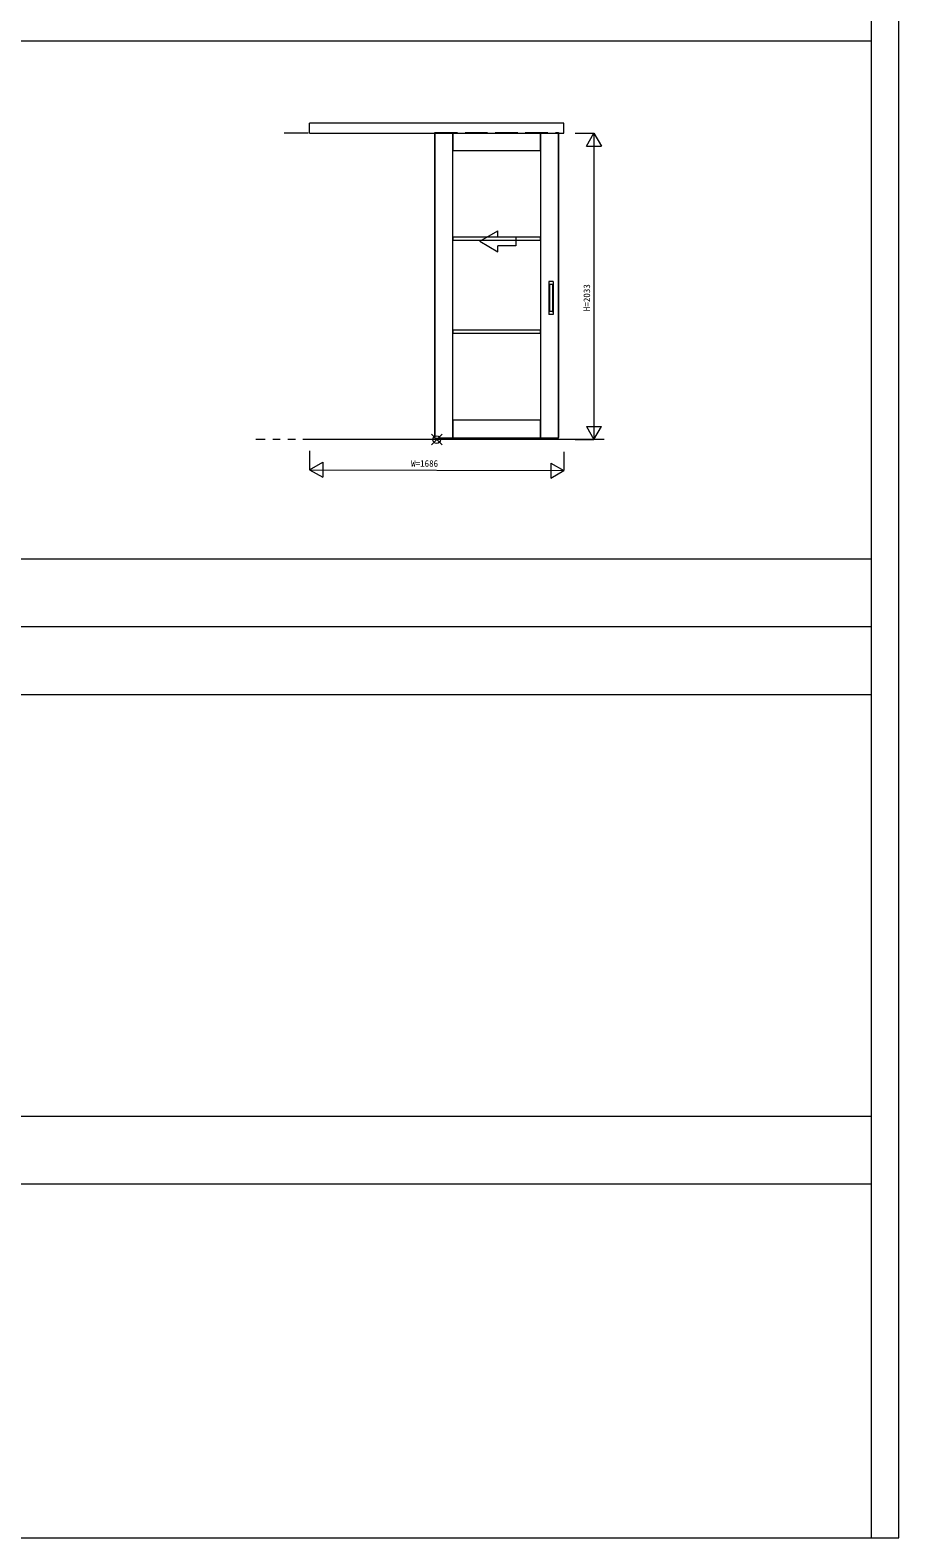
# Model space of a CAD drawing. Units: millimetres, scale not verified. Extents: x -14341 to 14341, y -10000 to 10000.
# Drawn here: x 8577 to 14341, y -10000 to 1 of the extents above; entities that cross this region are included whole.
import ezdxf
from ezdxf.enums import TextEntityAlignment as Align

# ---------------------------------------------------------------- set-up
doc = ezdxf.new("R2010")
doc.units = ezdxf.units.MM
doc.header["$LTSCALE"] = 50
doc.linetypes.add('USER2', pattern=[15, 10, -1, 1, -1, 1, -1])
doc.linetypes.add('USER3', pattern=[4, 3, -1])
for name, color, linetype, lineweight in [('0-1_YKK_F1', 7, 'Continuous', 18), ('0-2_YKK_A1', 4, 'Continuous', 18), ('0-3_YKK_N1', 2, 'Continuous', 18), ('0-8_YKK_IN', 1, 'Continuous', 18)]:
    doc.layers.add(name, color=color, linetype=linetype, lineweight=lineweight)
doc.styles.add('ＭＳ ゴシック', font='')
doc.styles.get('ＭＳ ゴシック').set_extended_font_data('MS Gothic')

msp = doc.modelspace()

# ---------------------------------------------------------------- linework, layer by layer
at = {"layer": '0-1_YKK_F1'}
for p, q in [((14159.49, -10000), (14159.49, 10000)), ((14340.51, -10000), (14340.51, 10000)), ((-14340.51, -70), (14159.49, -70)), ((-14340.51, -3505), (14159.49, -3505)), ((-14340.51, -3955), (14159.49, -3955)), ((-14340.51, -4405), (14159.49, -4405)), ((-14340.51, -7202.5), (14159.49, -7202.5)), ((-14340.51, -7652.5), (14159.49, -7652.5)), ((-14340.51, -10000), (14340.51, -10000))]:
    msp.add_line(p, q, dxfattribs=at)
at = {"layer": '0-2_YKK_A1'}
for p, q in [((10420.55, -681.5), (10262.3, -681.5)), ((10420.55, -681.5), (10262.3, -681.5)), ((10431.14, -681.5), (10431.14, -616.5)), ((10431.14, -681.5), (10431.14, -616.5)), ((10431.14, -681.5), (12117.14, -681.5)), ((10431.14, -681.5), (12117.14, -681.5)), ((11262.14, -676.5), (11262.14, -2695.5)), ((11262.14, -676.5), (11277.14, -676.5)), ((11262.14, -2705.5), (11262.14, -676.5)), ((11382.14, -2705.5), (11382.14, -676.5)), ((11382.14, -676.5), (11382.14, -796.5)), ((11962.14, -676.5), (11962.14, -2705.5)), ((12082.14, -676.5), (12082.14, -2701.5)), ((12082.14, -2705.5), (12082.14, -676.5)), ((11560.14, -1399.14), (11680.14, -1329.85)), ((11560.14, -1399.14), (11680.14, -1329.85)), ((11560.14, -1399.14), (11680.14, -1468.42)), ((11560.14, -1399.14), (11680.14, -1468.42)), ((11680.14, -1369.14), (11680.14, -1329.85)), ((11680.14, -1369.14), (11680.14, -1329.85)), ((11680.14, -1369.14), (11800.14, -1369.14)), ((11680.14, -1369.14), (11800.14, -1369.14)), ((11800.14, -1369.14), (11800.14, -1429.14)), ((11800.14, -1369.14), (11800.14, -1429.14)), ((11680.14, -1468.42), (11680.14, -1429.14)), ((11800.14, -1429.14), (11680.14, -1429.14)), ((11680.14, -1468.42), (11680.14, -1429.14)), ((11800.14, -1429.14), (11680.14, -1429.14)), ((12017.14, -1666.5), (12017.14, -1884.5)), ((12046.14, -1665.5), (12018.14, -1665.5)), ((12022.14, -1686.5), (12022.14, -1864.5)), ((12041.14, -1685.5), (12023.14, -1685.5)), ((12042.14, -1686.5), (12042.14, -1864.5)), ((12047.14, -1666.5), (12047.14, -1884.5)), ((12046.14, -1885.5), (12018.14, -1885.5)), ((12041.14, -1865.5), (12023.14, -1865.5)), ((12082.14, -2714.5), (10466.14, -2714.5)), ((12082.14, -2714.5), (10466.14, -2714.5)), ((11262.14, -2705.5), (12067.14, -2705.5)), ((12067.14, -2705.5), (11287.14, -2705.5)), ((12067.14, -2705.5), (12081.84, -2705.5)), ((12082.14, -2705.5), (12067.14, -2705.5))]:
    msp.add_line(p, q, dxfattribs=at)
at = {"layer": '0-2_YKK_A1', "linetype": 'USER3'}
msp.add_line((11262.14, -676.5), (12082.14, -676.5), dxfattribs=at)
at = {"layer": '0-2_YKK_A1', "linetype": 'USER2'}
msp.add_line((12386.29, -2714.5), (10073.58, -2714.5), dxfattribs=at)
msp.add_line((12386.29, -2714.5), (10073.58, -2714.5), dxfattribs=at)
at = {"layer": '0-2_YKK_A1'}
for points in [[(12117.14, -681.5), (12117.14, -616.5), (10431.14, -616.5)], [(12117.14, -681.5), (12117.14, -616.5), (10431.14, -616.5)], [(11382.14, -796.5), (11962.14, -796.5), (11962.14, -676.5)], [(11962.14, -2705.5), (11962.14, -2585.5), (11382.14, -2585.5), (11382.14, -2705.5)]]:
    msp.add_lwpolyline(points, dxfattribs=at)
for points in [[(11382.14, -1392.33), (11962.14, -1392.33), (11962.14, -1372.33), (11382.14, -1372.33)], [(11382.14, -2009.67), (11962.14, -2009.67), (11962.14, -1989.67), (11382.14, -1989.67)]]:
    msp.add_lwpolyline(points, close=True, dxfattribs=at)
for centre, start, end in [((12018.14, -1666.5), 90, 180), ((12023.14, -1686.5), 90, 180), ((12041.14, -1686.5), 0, 90), ((12046.14, -1666.5), 0, 90), ((12018.14, -1884.5), 180, 270), ((12023.14, -1864.5), 180, 270), ((12041.14, -1864.5), 270, 0), ((12046.14, -1884.5), 270, 0)]:
    msp.add_arc(centre, 1, start, end, dxfattribs=at)
at = {"layer": '0-3_YKK_N1'}
for p, q in [((12192.14, -681.5), (12317.14, -681.5)), ((12317.14, -681.5), (12317.14, -2714.5)), ((12267.14, -768.1), (12367.14, -768.1)), ((12267.14, -2627.9), (12367.14, -2627.9)), ((12117.14, -2795.5), (12117.14, -2920.5)), ((12192.14, -2714.5), (12317.14, -2714.5)), ((10431.14, -2914.5), (10517.74, -2864.5)), ((10517.74, -2864.5), (10517.74, -2964.5)), ((12030.53, -2870.5), (12117.14, -2920.5)), ((10431.14, -2914.5), (10517.74, -2964.5))]:
    msp.add_line(p, q, dxfattribs=at)
for points in [[(12267.14, -768.1), (12317.14, -681.5), (12367.14, -768.1)], [(12267.14, -2627.9), (12317.14, -2714.5), (12367.14, -2627.9)], [(10431.14, -2789.5), (10431.14, -2914.5), (12117.14, -2920.5)], [(12030.53, -2870.5), (12030.53, -2970.5), (12117.14, -2920.5)]]:
    msp.add_lwpolyline(points, dxfattribs=at)
at = {"layer": '0-8_YKK_IN'}
for p, q in [((11238.78, -2749.86), (11309.49, -2679.14)), ((11238.78, -2679.14), (11309.49, -2749.86))]:
    msp.add_line(p, q, dxfattribs=at)
msp.add_circle((11274.14, -2714.5), 25, dxfattribs=at)

# ---------------------------------------------------------------- texts
at = {"layer": '0-3_YKK_N1', "color": 7, "style": 'ＭＳ ゴシック'}
msp.add_text('H=2033', height=43.99, rotation=90, dxfattribs=at).set_placement((12305.14, -1863), align=Align.BOTTOM_LEFT)
msp.add_text('W=1686', height=43.99, dxfattribs=at).set_placement((11104.14, -2908.5), align=Align.BOTTOM_LEFT)

doc.saveas('drawing.dxf')
